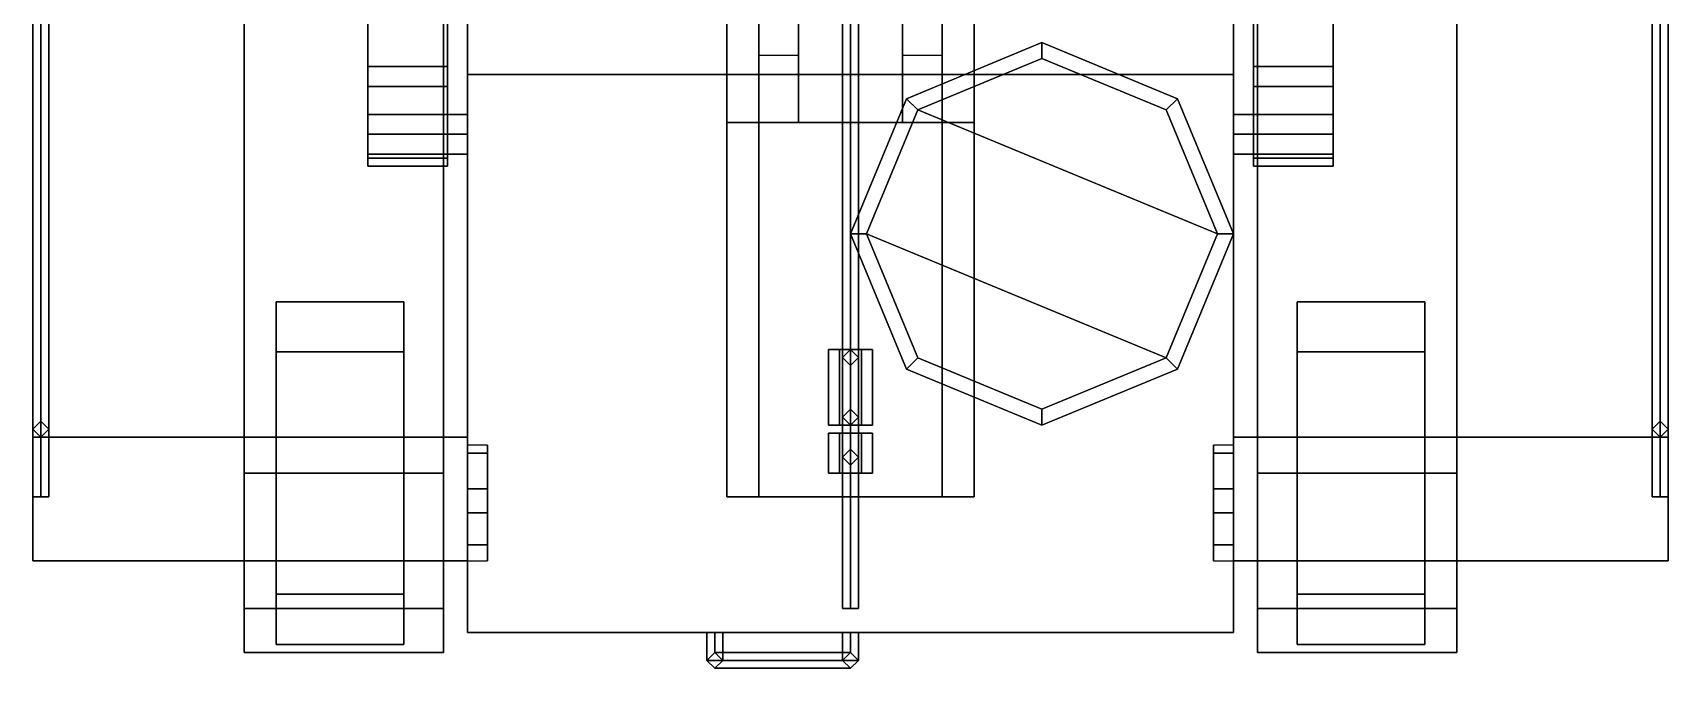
# Model space of a CAD drawing. Header units: millimetres. Extents: x -2 to 3, y -5.7 to 20.8.
# Drawn here: x -2.05 to 2.05, y -5.69 to -4.095 of the extents above; entities that cross this region are included whole.
import ezdxf

# ---------------------------------------------------------------- set-up
doc = ezdxf.new("R2010")
doc.units = ezdxf.units.MM
for name, color, linetype in [('pusher', 4, 'Continuous'), ('suspension', 5, 'Continuous'), ('tracks', 3, 'Continuous'), ('wheels', 2, 'Continuous')]:
    doc.layers.add(name, color=color, linetype=linetype)

msp = doc.modelspace()

# ---------------------------------------------------------------- linework, layer by layer
for points in [[(-0.96, 3.62, 0.3), (-0.96, -4.2, 0.3), (-0.96, -5.6, 0.71), (-0.96, 5.61, 0.88)], [(-0.96, 5.61, 0.88), (-0.96, -5.6, 0.71), (-0.96, -5.6, 1.4), (-0.96, 5.61, 1.4)], [(0.96, -5.6, 0.71), (0.96, -4.2, 0.3), (0.96, 3.62, 0.3), (0.96, 5.61, 0.88)], [(0.96, -5.6, 1.4), (0.96, -5.6, 0.71), (0.96, 5.61, 0.88), (0.96, 5.61, 1.4)], [(-2.05, 4.95, 1.61), (-2.05, -5.11, 1.61), (-2.05, -5.42, 1.72), (-2.05, 5.3, 1.72)], [(-2.05, 5.3, 1.72), (-2.05, -5.42, 1.72), (-0.96, -5.42, 1.72), (-0.96, 5.3, 1.72)], [(0.96, 5.3, 1.72), (0.96, -5.42, 1.72), (2.05, -5.42, 1.72), (2.05, 5.3, 1.72)], [(2.05, -5.42, 1.72), (2.05, -5.11, 1.61), (2.05, 4.95, 1.61), (2.05, 5.3, 1.72)], [(-0.96, 4.95, 1.61), (-0.96, -5.11, 1.61), (-2.05, -5.11, 1.61), (-2.05, 4.95, 1.61)], [(2.05, 4.95, 1.61), (2.05, -5.11, 1.61), (0.96, -5.11, 1.61), (0.96, 4.95, 1.61)], [(0.96, 3.62, 0.3), (0.96, -4.2, 0.3), (-0.96, -4.2, 0.3), (-0.96, 3.62, 0.3)], [(-2.05, -5.26, 3.27), (-2.03, -5.26, 3.29), (-2.03, 2.43, 3.29), (-2.05, 2.43, 3.27)], [(-2.03, -5.26, 3.25), (-2.05, -5.26, 3.27), (-2.05, 2.43, 3.27), (-2.03, 2.43, 3.25)], [(-2.03, -5.26, 3.29), (-2.01, -5.26, 3.27), (-2.01, 2.43, 3.27), (-2.03, 2.43, 3.29)], [(-2.01, -5.26, 3.27), (-2.03, -5.26, 3.25), (-2.03, 2.43, 3.25), (-2.01, 2.43, 3.27)], [(2.01, -5.26, 3.27), (2.03, -5.26, 3.29), (2.03, 2.43, 3.29), (2.01, 2.43, 3.27)], [(2.03, -5.26, 3.25), (2.01, -5.26, 3.27), (2.01, 2.43, 3.27), (2.03, 2.43, 3.25)], [(2.03, -5.26, 3.29), (2.05, -5.26, 3.27), (2.05, 2.43, 3.27), (2.03, 2.43, 3.29)], [(2.05, -5.26, 3.27), (2.03, -5.26, 3.25), (2.03, 2.43, 3.25), (2.05, 2.43, 3.27)], [(-2.05, 2.37, 2.35), (-2.05, -5.42, 2.35), (-0.96, -5.42, 2.35), (-0.96, 2.37, 2.35)], [(-0.96, 2.37, 2.24), (-0.96, -5.42, 2.24), (-2.05, -5.42, 2.24), (-2.05, 2.37, 2.24)], [(-2.05, 2.37, 2.24), (-2.05, -5.42, 2.24), (-2.05, -5.42, 2.35), (-2.05, 2.37, 2.35)], [(2.05, 2.37, 2.24), (2.05, -5.42, 2.24), (0.96, -5.42, 2.24), (0.96, 2.37, 2.24)], [(0.96, 2.37, 2.35), (0.96, -5.42, 2.35), (2.05, -5.42, 2.35), (2.05, 2.37, 2.35)], [(2.05, -5.42, 2.35), (2.05, -5.42, 2.24), (2.05, 2.37, 2.24), (2.05, 2.37, 2.35)], [(-0.23, -4.32, 3.2), (-0.23, -1.1, 3.2), (-0.31, -1.1, 3.3), (-0.31, -4.32, 3.3)], [(-0.31, -1.1, 3.3), (-0.31, -1.1, 3.25), (-0.31, -4.32, 3.25), (-0.31, -4.32, 3.3)], [(-0.31, -4.32, 3.25), (-0.31, -1.1, 3.25), (-0.23, -1.1, 3.09), (-0.23, -4.32, 3.09)], [(0.23, -1.1, 3.09), (0.23, -4.32, 3.09), (-0.23, -4.32, 3.09), (-0.23, -1.1, 3.09)], [(-0.23, -1.1, 3.2), (-0.23, -4.32, 3.2), (0.23, -4.32, 3.2), (0.23, -1.1, 3.2)], [(-0.23, -4.32, 3.09), (-0.23, -1.1, 3.09), (-0.23, -1.1, 2.99), (-0.23, -4.32, 2.99)], [(-0.13, -1.1, 2.99), (-0.13, -1.1, 3.09), (-0.13, -4.32, 3.09), (-0.13, -4.32, 2.99)], [(0.13, -4.32, 3.09), (0.13, -1.1, 3.09), (0.13, -1.1, 2.99), (0.13, -4.32, 2.99)], [(0.31, -1.1, 3.25), (0.31, -4.32, 3.25), (0.23, -4.32, 3.09), (0.23, -1.1, 3.09)], [(0.23, -1.1, 3.2), (0.23, -4.32, 3.2), (0.31, -4.32, 3.3), (0.31, -1.1, 3.3)], [(0.23, -1.1, 2.99), (0.23, -1.1, 3.09), (0.23, -4.32, 3.09), (0.23, -4.32, 2.99)], [(0.31, -4.32, 3.3), (0.31, -4.32, 3.25), (0.31, -1.1, 3.25), (0.31, -1.1, 3.3)], [(-0.13, -1.3241, 2.99), (-0.13, -4.1525, 2.99), (-0.23, -4.1525, 2.99), (-0.23, -1.3241, 2.99)], [(0.23, -1.3241, 2.99), (0.23, -4.1525, 2.99), (0.13, -4.1525, 2.99), (0.13, -1.3241, 2.99)], [(-0.96, -2.33, 1.4), (-0.96, -5.6, 1.4), (-0.96, -5.6, 2.35), (-0.96, -2.33, 2.35)], [(-0.96, -2.33, 2.35), (-0.96, -5.6, 2.35), (0.96, -5.6, 2.35), (0.96, -2.33, 2.35)], [(-0.23, -4.32, 3.01), (-0.23, -2.31, 2.77), (-0.23, -2.31, 2.63), (-0.23, -4.32, 2.88)], [(-0.13, -4.32, 3.01), (-0.13, -2.31, 2.77), (-0.23, -2.31, 2.77), (-0.23, -4.32, 3.01)], [(-0.13, -2.31, 2.63), (-0.13, -2.31, 2.77), (-0.13, -4.32, 3.01), (-0.13, -4.32, 2.88)], [(0.23, -4.32, 3.01), (0.23, -2.31, 2.77), (0.13, -2.31, 2.77), (0.13, -4.32, 3.01)], [(0.13, -4.32, 3.01), (0.13, -2.31, 2.77), (0.13, -2.31, 2.63), (0.13, -4.32, 2.88)], [(0.23, -2.31, 2.63), (0.23, -2.31, 2.77), (0.23, -4.32, 3.01), (0.23, -4.32, 2.88)], [(0.96, -5.6, 2.35), (0.96, -5.6, 1.4), (0.96, -2.33, 1.4), (0.96, -2.33, 2.35)], [(-0.13, -2.47, 2.6499), (-0.13, -4.32, 2.88), (-0.23, -4.32, 2.88), (-0.23, -2.47, 2.6499)], [(0.23, -2.47, 2.6499), (0.23, -4.32, 2.88), (0.13, -4.32, 2.88), (0.13, -2.47, 2.6499)], [(0.48, -4.12, 2.69), (0.1406, -4.2606, 2.69), (0.1689, -4.2889, 2.72), (0.48, -4.16, 2.72)], [(0.48, -4.12, 2.35), (0.1406, -4.2606, 2.35), (0.1406, -4.2606, 2.69), (0.48, -4.12, 2.69)], [(0.8194, -4.2606, 2.69), (0.48, -4.12, 2.69), (0.48, -4.16, 2.72), (0.7911, -4.2889, 2.72)], [(0.8194, -4.2606, 2.35), (0.48, -4.12, 2.35), (0.48, -4.12, 2.69), (0.8194, -4.2606, 2.69)], [(0.7911, -4.2889, 2.72), (0.48, -4.16, 2.72), (0.1689, -4.2889, 2.72), (0.92, -4.6, 2.72)], [(-0.96, -5.6, 0.71), (-0.96, -4.2, 0.3), (0.96, -4.2, 0.3), (0.96, -5.6, 0.71)], [(0.1406, -4.2606, 2.69), (0, -4.6, 2.69), (0.04, -4.6, 2.72), (0.1689, -4.2889, 2.72)], [(0.1406, -4.2606, 2.35), (0, -4.6, 2.35), (0, -4.6, 2.69), (0.1406, -4.2606, 2.69)], [(0.96, -4.6, 2.69), (0.8194, -4.2606, 2.69), (0.7911, -4.2889, 2.72), (0.92, -4.6, 2.72)], [(0.96, -4.6, 2.35), (0.8194, -4.2606, 2.35), (0.8194, -4.2606, 2.69), (0.96, -4.6, 2.69)], [(0.92, -4.6, 2.72), (0.1689, -4.2889, 2.72), (0.04, -4.6, 2.72), (0.7911, -4.9111, 2.72)], [(-0.23, -5.26, 3.2), (-0.23, -4.32, 3.2), (-0.31, -4.32, 3.3), (-0.31, -5.26, 3.3)], [(-0.31, -5.26, 3.25), (-0.31, -4.32, 3.25), (-0.23, -4.32, 3.09), (-0.23, -5.26, 3.13)], [(-0.31, -4.32, 3.3), (-0.31, -4.32, 3.25), (-0.31, -5.26, 3.25), (-0.31, -5.26, 3.3)], [(-0.23, -4.32, 3.2), (-0.23, -5.26, 3.2), (0.23, -5.26, 3.2), (0.23, -4.32, 3.2)], [(0.23, -4.32, 3.09), (0.23, -5.26, 3.13), (-0.23, -5.26, 3.13), (-0.23, -4.32, 3.09)], [(-0.13, -4.32, 2.88), (-0.13, -4.32, 3.09), (-0.23, -4.32, 3.09), (-0.23, -4.32, 2.88)], [(0.23, -4.32, 2.88), (0.23, -4.32, 3.09), (0.13, -4.32, 3.09), (0.13, -4.32, 2.88)], [(0.23, -4.32, 3.2), (0.23, -5.26, 3.2), (0.31, -5.26, 3.3), (0.31, -4.32, 3.3)], [(0.31, -4.32, 3.25), (0.31, -5.26, 3.25), (0.23, -5.26, 3.13), (0.23, -4.32, 3.09)], [(0.31, -5.26, 3.3), (0.31, -5.26, 3.25), (0.31, -4.32, 3.25), (0.31, -4.32, 3.3)], [(0, -4.6, 2.69), (0.1406, -4.9394, 2.69), (0.1689, -4.9111, 2.72), (0.04, -4.6, 2.72)], [(0, -4.6, 2.35), (0.1406, -4.9394, 2.35), (0.1406, -4.9394, 2.69), (0, -4.6, 2.69)], [(0.7911, -4.9111, 2.72), (0.04, -4.6, 2.72), (0.1689, -4.9111, 2.72), (0.48, -5.04, 2.72)], [(0.8194, -4.9394, 2.69), (0.96, -4.6, 2.69), (0.92, -4.6, 2.72), (0.7911, -4.9111, 2.72)], [(0.8194, -4.9394, 2.35), (0.96, -4.6, 2.35), (0.96, -4.6, 2.69), (0.8194, -4.9394, 2.69)], [(0.1406, -4.9394, 2.69), (0.48, -5.08, 2.69), (0.48, -5.04, 2.72), (0.1689, -4.9111, 2.72)], [(0.48, -5.08, 2.69), (0.8194, -4.9394, 2.69), (0.7911, -4.9111, 2.72), (0.48, -5.04, 2.72)], [(0.1406, -4.9394, 2.35), (0.48, -5.08, 2.35), (0.48, -5.08, 2.69), (0.1406, -4.9394, 2.69)], [(0.48, -5.08, 2.35), (0.8194, -4.9394, 2.35), (0.8194, -4.9394, 2.69), (0.48, -5.08, 2.69)], [(-2.03, -5.07, 2.35), (-2.05, -5.09, 2.35), (-2.05, -5.09, 3.27), (-2.03, -5.07, 3.25)], [(-2.01, -5.09, 2.35), (-2.03, -5.07, 2.35), (-2.03, -5.07, 3.25), (-2.01, -5.09, 3.27)], [(2.03, -5.07, 2.35), (2.01, -5.09, 2.35), (2.01, -5.09, 3.27), (2.03, -5.07, 3.25)], [(2.05, -5.09, 2.35), (2.03, -5.07, 2.35), (2.03, -5.07, 3.25), (2.05, -5.09, 3.27)], [(-2.05, -5.09, 2.35), (-2.03, -5.11, 2.35), (-2.03, -5.11, 3.25), (-2.05, -5.09, 3.27)], [(-2.05, -5.42, 1.72), (-2.05, -5.11, 1.61), (-0.96, -5.11, 1.61), (-0.96, -5.42, 1.72)], [(-2.03, -5.11, 2.35), (-2.01, -5.09, 2.35), (-2.01, -5.09, 3.27), (-2.03, -5.11, 3.25)], [(-0.0275, -5.1, 3.5876), (-0.055, -5.1, 3.54), (-0.055, -5.2, 3.54), (-0.0275, -5.2, 3.5876)], [(-0.055, -5.1, 3.54), (-0.0275, -5.1, 3.4924), (-0.0275, -5.2, 3.4924), (-0.055, -5.2, 3.54)], [(0.055, -5.1, 3.54), (-0.055, -5.1, 3.54), (-0.0275, -5.1, 3.5876), (0.0275, -5.1, 3.5876)], [(0.0275, -5.1, 3.4924), (-0.0275, -5.1, 3.4924), (-0.055, -5.1, 3.54), (0.055, -5.1, 3.54)], [(0.0275, -5.1, 3.5876), (-0.0275, -5.1, 3.5876), (-0.0275, -5.2, 3.5876), (0.0275, -5.2, 3.5876)], [(-0.0275, -5.1, 3.4924), (0.0275, -5.1, 3.4924), (0.0275, -5.2, 3.4924), (-0.0275, -5.2, 3.4924)], [(0.055, -5.1, 3.54), (0.0275, -5.1, 3.5876), (0.0275, -5.2, 3.5876), (0.055, -5.2, 3.54)], [(0.0275, -5.1, 3.4924), (0.055, -5.1, 3.54), (0.055, -5.2, 3.54), (0.0275, -5.2, 3.4924)], [(0.96, -5.42, 1.72), (0.96, -5.11, 1.61), (2.05, -5.11, 1.61), (2.05, -5.42, 1.72)], [(2.01, -5.09, 2.35), (2.03, -5.11, 2.35), (2.03, -5.11, 3.25), (2.01, -5.09, 3.27)], [(2.03, -5.11, 2.35), (2.05, -5.09, 2.35), (2.05, -5.09, 3.27), (2.03, -5.11, 3.25)], [(-0.96, -5.15, 2.48), (-0.96, -5.13, 2.35), (-0.96, -5.42, 2.35), (-0.96, -5.38, 2.48)], [(-0.91, -5.15, 2.48), (-0.91, -5.13, 2.35), (-0.96, -5.13, 2.35), (-0.96, -5.15, 2.48)], [(-0.96, -5.24, 2.57), (-0.96, -5.15, 2.48), (-0.96, -5.38, 2.48), (-0.96, -5.3, 2.57)], [(-0.91, -5.24, 2.57), (-0.91, -5.15, 2.48), (-0.96, -5.15, 2.48), (-0.96, -5.24, 2.57)], [(-0.91, -5.42, 2.35), (-0.91, -5.13, 2.35), (-0.91, -5.15, 2.48), (-0.91, -5.38, 2.48)], [(-0.91, -5.38, 2.48), (-0.91, -5.15, 2.48), (-0.91, -5.24, 2.57), (-0.91, -5.3, 2.57)], [(0, -5.14, 3.2), (-0.02, -5.16, 3.2), (-0.02, -5.16, 3.5), (0, -5.14, 3.5)], [(-0.02, -5.16, 3.2), (0, -5.18, 3.2), (0, -5.18, 3.5), (-0.02, -5.16, 3.5)], [(0.02, -5.16, 3.2), (0, -5.14, 3.2), (0, -5.14, 3.5), (0.02, -5.16, 3.5)], [(0, -5.18, 3.2), (0.02, -5.16, 3.2), (0.02, -5.16, 3.5), (0, -5.18, 3.5)], [(0.96, -5.15, 2.48), (0.96, -5.13, 2.35), (0.91, -5.13, 2.35), (0.91, -5.15, 2.48)], [(0.91, -5.15, 2.48), (0.91, -5.13, 2.35), (0.91, -5.42, 2.35), (0.91, -5.38, 2.48)], [(0.96, -5.24, 2.57), (0.96, -5.15, 2.48), (0.91, -5.15, 2.48), (0.91, -5.24, 2.57)], [(0.91, -5.24, 2.57), (0.91, -5.15, 2.48), (0.91, -5.38, 2.48), (0.91, -5.3, 2.57)], [(0.96, -5.42, 2.35), (0.96, -5.13, 2.35), (0.96, -5.15, 2.48), (0.96, -5.38, 2.48)], [(0.96, -5.38, 2.48), (0.96, -5.15, 2.48), (0.96, -5.24, 2.57), (0.96, -5.3, 2.57)], [(0.0275, -5.2, 3.5876), (-0.0275, -5.2, 3.5876), (-0.055, -5.2, 3.54), (0.055, -5.2, 3.54)], [(0.055, -5.2, 3.54), (-0.055, -5.2, 3.54), (-0.0275, -5.2, 3.4924), (0.0275, -5.2, 3.4924)], [(-0.91, -5.3, 2.57), (-0.91, -5.24, 2.57), (-0.96, -5.24, 2.57), (-0.96, -5.3, 2.57)], [(0.96, -5.3, 2.57), (0.96, -5.24, 2.57), (0.91, -5.24, 2.57), (0.91, -5.3, 2.57)], [(-2.03, -5.26, 3.25), (-2.01, -5.26, 3.27), (-2.03, -5.26, 3.29), (-2.05, -5.26, 3.27)], [(-0.31, -5.26, 3.3), (-0.31, -5.26, 3.25), (-0.23, -5.26, 3.13), (-0.23, -5.26, 3.2)], [(-0.23, -5.26, 3.2), (-0.23, -5.26, 3.13), (0.23, -5.26, 3.13), (0.23, -5.26, 3.2)], [(0.23, -5.26, 3.2), (0.23, -5.26, 3.13), (0.31, -5.26, 3.25), (0.31, -5.26, 3.3)], [(2.03, -5.26, 3.25), (2.05, -5.26, 3.27), (2.03, -5.26, 3.29), (2.01, -5.26, 3.27)], [(-0.96, -5.3, 2.57), (-0.96, -5.38, 2.48), (-0.91, -5.38, 2.48), (-0.91, -5.3, 2.57)], [(0.91, -5.3, 2.57), (0.91, -5.38, 2.48), (0.96, -5.38, 2.48), (0.96, -5.3, 2.57)], [(-0.96, -5.38, 2.48), (-0.96, -5.42, 2.35), (-0.91, -5.42, 2.35), (-0.91, -5.38, 2.48)], [(0.91, -5.38, 2.48), (0.91, -5.42, 2.35), (0.96, -5.42, 2.35), (0.96, -5.38, 2.48)], [(-2.05, -5.42, 2.35), (-2.05, -5.42, 2.24), (-0.96, -5.42, 2.24), (-0.96, -5.42, 2.35)], [(0.96, -5.42, 2.35), (0.96, -5.42, 2.24), (2.05, -5.42, 2.24), (2.05, -5.42, 2.35)], [(-0.96, -5.6, 1.4), (-0.96, -5.6, 0.71), (0.96, -5.6, 0.71), (0.96, -5.6, 1.4)], [(-0.96, -5.6, 2.35), (-0.96, -5.6, 1.4), (0.96, -5.6, 1.4), (0.96, -5.6, 2.35)], [(-0.36, -5.6, 1.42), (-0.34, -5.6, 1.4), (-0.34, -5.65, 1.4), (-0.36, -5.67, 1.42)], [(-0.34, -5.6, 1.44), (-0.36, -5.6, 1.42), (-0.36, -5.67, 1.42), (-0.34, -5.65, 1.44)], [(-0.36, -5.6, 2.24), (-0.34, -5.6, 2.22), (-0.34, -5.65, 2.22), (-0.36, -5.67, 2.24)], [(-0.34, -5.6, 2.26), (-0.36, -5.6, 2.24), (-0.36, -5.67, 2.24), (-0.34, -5.65, 2.26)], [(-0.34, -5.6, 1.4), (-0.32, -5.6, 1.42), (-0.32, -5.67, 1.42), (-0.34, -5.65, 1.4)], [(-0.32, -5.6, 1.42), (-0.34, -5.6, 1.44), (-0.34, -5.65, 1.44), (-0.32, -5.67, 1.42)], [(-0.34, -5.6, 2.22), (-0.32, -5.6, 2.24), (-0.32, -5.67, 2.24), (-0.34, -5.65, 2.22)], [(-0.32, -5.6, 2.24), (-0.34, -5.6, 2.26), (-0.34, -5.65, 2.26), (-0.32, -5.67, 2.24)], [(-0.02, -5.6, 1.42), (0, -5.6, 1.4), (0, -5.65, 1.4), (-0.02, -5.67, 1.42)], [(0, -5.6, 1.44), (-0.02, -5.6, 1.42), (-0.02, -5.67, 1.42), (0, -5.65, 1.44)], [(-0.02, -5.6, 2.24), (0, -5.6, 2.22), (0, -5.65, 2.22), (-0.02, -5.67, 2.24)], [(0, -5.6, 2.26), (-0.02, -5.6, 2.24), (-0.02, -5.67, 2.24), (0, -5.65, 2.26)], [(0, -5.6, 1.4), (0.02, -5.6, 1.42), (0.02, -5.67, 1.42), (0, -5.65, 1.4)], [(0.02, -5.6, 1.42), (0, -5.6, 1.44), (0, -5.65, 1.44), (0.02, -5.67, 1.42)], [(0, -5.6, 2.22), (0.02, -5.6, 2.24), (0.02, -5.67, 2.24), (0, -5.65, 2.22)], [(0.02, -5.6, 2.24), (0, -5.6, 2.26), (0, -5.65, 2.26), (0.02, -5.67, 2.24)], [(-0.34, -5.65, 0.64), (-0.36, -5.67, 0.62), (-0.36, -5.67, 2.5), (-0.34, -5.65, 2.5)], [(0, -5.65, 0.64), (0.02, -5.67, 0.62), (-0.36, -5.67, 0.62), (-0.34, -5.65, 0.64)], [(-0.32, -5.67, 2.5), (-0.34, -5.65, 2.5), (-0.36, -5.67, 2.5), (-0.34, -5.69, 2.5)], [(-0.32, -5.67, 0.66), (-0.34, -5.65, 0.64), (-0.34, -5.65, 2.5), (-0.32, -5.67, 2.5)], [(0, -5.65, 1.66), (-0.02, -5.67, 1.64), (-0.32, -5.67, 1.64), (-0.34, -5.65, 1.66)], [(-0.02, -5.67, 1.68), (0, -5.65, 1.66), (-0.34, -5.65, 1.66), (-0.32, -5.67, 1.68)], [(0, -5.65, 1.33), (-0.02, -5.67, 1.31), (-0.32, -5.67, 1.31), (-0.34, -5.65, 1.33)], [(-0.02, -5.67, 1.35), (0, -5.65, 1.33), (-0.34, -5.65, 1.33), (-0.32, -5.67, 1.35)], [(0, -5.65, 0.98), (-0.02, -5.67, 0.96), (-0.32, -5.67, 0.96), (-0.34, -5.65, 0.98)], [(-0.02, -5.67, 1), (0, -5.65, 0.98), (-0.34, -5.65, 0.98), (-0.32, -5.67, 1)], [(-0.02, -5.67, 0.66), (0, -5.65, 0.64), (-0.34, -5.65, 0.64), (-0.32, -5.67, 0.66)], [(0, -5.65, 1.98), (-0.02, -5.67, 1.96), (-0.32, -5.67, 1.96), (-0.34, -5.65, 1.98)], [(-0.02, -5.67, 2), (0, -5.65, 1.98), (-0.34, -5.65, 1.98), (-0.32, -5.67, 2)], [(0, -5.65, 2.24), (-0.02, -5.67, 2.22), (-0.32, -5.67, 2.22), (-0.34, -5.65, 2.24)], [(-0.02, -5.67, 2.26), (0, -5.65, 2.24), (-0.34, -5.65, 2.24), (-0.32, -5.67, 2.26)], [(0, -5.65, 0.64), (-0.02, -5.67, 0.66), (-0.02, -5.67, 2.5), (0, -5.65, 2.5)], [(0.02, -5.67, 2.5), (0, -5.65, 2.5), (-0.02, -5.67, 2.5), (0, -5.69, 2.5)], [(0.02, -5.67, 0.62), (0, -5.65, 0.64), (0, -5.65, 2.5), (0.02, -5.67, 2.5)], [(-0.36, -5.67, 0.62), (-0.34, -5.69, 0.64), (-0.34, -5.69, 2.5), (-0.36, -5.67, 2.5)], [(0.02, -5.67, 0.62), (0, -5.69, 0.64), (-0.34, -5.69, 0.64), (-0.36, -5.67, 0.62)], [(-0.34, -5.69, 0.64), (-0.32, -5.67, 0.66), (-0.32, -5.67, 2.5), (-0.34, -5.69, 2.5)], [(-0.02, -5.67, 1.64), (0, -5.69, 1.66), (-0.34, -5.69, 1.66), (-0.32, -5.67, 1.64)], [(0, -5.69, 1.66), (-0.02, -5.67, 1.68), (-0.32, -5.67, 1.68), (-0.34, -5.69, 1.66)], [(-0.02, -5.67, 1.31), (0, -5.69, 1.33), (-0.34, -5.69, 1.33), (-0.32, -5.67, 1.31)], [(0, -5.69, 1.33), (-0.02, -5.67, 1.35), (-0.32, -5.67, 1.35), (-0.34, -5.69, 1.33)], [(-0.02, -5.67, 0.96), (0, -5.69, 0.98), (-0.34, -5.69, 0.98), (-0.32, -5.67, 0.96)], [(0, -5.69, 0.98), (-0.02, -5.67, 1), (-0.32, -5.67, 1), (-0.34, -5.69, 0.98)], [(0, -5.69, 0.64), (-0.02, -5.67, 0.66), (-0.32, -5.67, 0.66), (-0.34, -5.69, 0.64)], [(-0.02, -5.67, 1.96), (0, -5.69, 1.98), (-0.34, -5.69, 1.98), (-0.32, -5.67, 1.96)], [(0, -5.69, 1.98), (-0.02, -5.67, 2), (-0.32, -5.67, 2), (-0.34, -5.69, 1.98)], [(-0.02, -5.67, 2.22), (0, -5.69, 2.24), (-0.34, -5.69, 2.24), (-0.32, -5.67, 2.22)], [(0, -5.69, 2.24), (-0.02, -5.67, 2.26), (-0.32, -5.67, 2.26), (-0.34, -5.69, 2.24)], [(-0.02, -5.67, 0.66), (0, -5.69, 0.64), (0, -5.69, 2.5), (-0.02, -5.67, 2.5)], [(0, -5.69, 0.64), (0.02, -5.67, 0.62), (0.02, -5.67, 2.5), (0, -5.69, 2.5)]]:
    msp.add_3dface(points)
at = {"layer": 'pusher'}
for points in [[(0, -2.9, 3.56), (-0.02, -2.9, 3.54), (-0.02, -5.54, 3.54), (0, -5.54, 3.56)], [(-0.02, -2.9, 3.54), (0, -2.9, 3.52), (0, -5.54, 3.52), (-0.02, -5.54, 3.54)], [(0.02, -2.9, 3.54), (0, -2.9, 3.56), (0, -5.54, 3.56), (0.02, -5.54, 3.54)], [(0, -2.9, 3.52), (0.02, -2.9, 3.54), (0.02, -5.54, 3.54), (0, -5.54, 3.52)], [(-0.0275, -4.89, 3.5876), (-0.055, -4.89, 3.54), (-0.055, -5.08, 3.54), (-0.0275, -5.08, 3.5876)], [(-0.055, -4.89, 3.54), (-0.0275, -4.89, 3.4924), (-0.0275, -5.08, 3.4924), (-0.055, -5.08, 3.54)], [(0.055, -4.89, 3.54), (-0.055, -4.89, 3.54), (-0.0275, -4.89, 3.5876), (0.0275, -4.89, 3.5876)], [(0.0275, -4.89, 3.4924), (-0.0275, -4.89, 3.4924), (-0.055, -4.89, 3.54), (0.055, -4.89, 3.54)], [(0.0275, -4.89, 3.5876), (-0.0275, -4.89, 3.5876), (-0.0275, -5.08, 3.5876), (0.0275, -5.08, 3.5876)], [(-0.0275, -4.89, 3.4924), (0.0275, -4.89, 3.4924), (0.0275, -5.08, 3.4924), (-0.0275, -5.08, 3.4924)], [(0, -4.89, 3.2), (-0.02, -4.91, 3.2), (-0.02, -4.91, 3.5), (0, -4.89, 3.5)], [(-0.02, -4.91, 3.2), (0, -4.93, 3.2), (0, -4.93, 3.5), (-0.02, -4.91, 3.5)], [(0.02, -4.91, 3.2), (0, -4.89, 3.2), (0, -4.89, 3.5), (0.02, -4.91, 3.5)], [(0, -4.93, 3.2), (0.02, -4.91, 3.2), (0.02, -4.91, 3.5), (0, -4.93, 3.5)], [(0.055, -4.89, 3.54), (0.0275, -4.89, 3.5876), (0.0275, -5.08, 3.5876), (0.055, -5.08, 3.54)], [(0.0275, -4.89, 3.4924), (0.055, -4.89, 3.54), (0.055, -5.08, 3.54), (0.0275, -5.08, 3.4924)], [(0, -5.04, 3.2), (-0.02, -5.06, 3.2), (-0.02, -5.06, 3.5), (0, -5.04, 3.5)], [(0.02, -5.06, 3.2), (0, -5.04, 3.2), (0, -5.04, 3.5), (0.02, -5.06, 3.5)], [(0.0275, -5.08, 3.5876), (-0.0275, -5.08, 3.5876), (-0.055, -5.08, 3.54), (0.055, -5.08, 3.54)], [(0.055, -5.08, 3.54), (-0.055, -5.08, 3.54), (-0.0275, -5.08, 3.4924), (0.0275, -5.08, 3.4924)], [(-0.02, -5.06, 3.2), (0, -5.08, 3.2), (0, -5.08, 3.5), (-0.02, -5.06, 3.5)], [(0, -5.08, 3.2), (0.02, -5.06, 3.2), (0.02, -5.06, 3.5), (0, -5.08, 3.5)], [(0, -5.54, 3.56), (-0.02, -5.54, 3.54), (0, -5.54, 3.52), (0.02, -5.54, 3.54)]]:
    msp.add_3dface(points, dxfattribs=at)
at = {"layer": 'suspension'}
for points in [[(-1.21, -3.69, 0.31), (-1.21, -4.23, 0.49), (-1.21, -4.18, 0.66), (-1.21, -3.66, 0.49)], [(-1.21, -3.66, 0.49), (-1.21, -4.18, 0.66), (-1.01, -4.18, 0.66), (-1.01, -3.66, 0.49)], [(-1.01, -4.18, 0.66), (-1.01, -4.23, 0.49), (-1.01, -3.69, 0.31), (-1.01, -3.66, 0.49)], [(1.01, -3.66, 0.49), (1.01, -4.18, 0.66), (1.21, -4.18, 0.66), (1.21, -3.66, 0.49)], [(1.01, -3.69, 0.31), (1.01, -4.23, 0.49), (1.01, -4.18, 0.66), (1.01, -3.66, 0.49)], [(1.21, -4.18, 0.66), (1.21, -4.23, 0.49), (1.21, -3.69, 0.31), (1.21, -3.66, 0.49)], [(-1.01, -3.69, 0.31), (-1.01, -4.23, 0.49), (-1.21, -4.23, 0.49), (-1.21, -3.69, 0.31)], [(1.21, -3.69, 0.31), (1.21, -4.23, 0.49), (1.01, -4.23, 0.49), (1.01, -3.69, 0.31)], [(-1.21, -4.18, 0.66), (-1.21, -4.3, 0.72), (-1.01, -4.3, 0.72), (-1.01, -4.18, 0.66)], [(-1.21, -4.23, 0.49), (-1.21, -4.35, 0.5), (-1.21, -4.3, 0.72), (-1.21, -4.18, 0.66)], [(-1.01, -4.3, 0.72), (-1.01, -4.35, 0.5), (-1.01, -4.23, 0.49), (-1.01, -4.18, 0.66)], [(1.01, -4.23, 0.49), (1.01, -4.35, 0.5), (1.01, -4.3, 0.72), (1.01, -4.18, 0.66)], [(1.01, -4.18, 0.66), (1.01, -4.3, 0.72), (1.21, -4.3, 0.72), (1.21, -4.18, 0.66)], [(1.21, -4.3, 0.72), (1.21, -4.35, 0.5), (1.21, -4.23, 0.49), (1.21, -4.18, 0.66)], [(-1.01, -4.23, 0.49), (-1.01, -4.35, 0.5), (-1.21, -4.35, 0.5), (-1.21, -4.23, 0.49)], [(1.21, -4.23, 0.49), (1.21, -4.35, 0.5), (1.01, -4.35, 0.5), (1.01, -4.23, 0.49)], [(-1.21, -4.35, 0.5), (-1.21, -4.4, 0.53), (-1.21, -4.35, 0.72), (-1.21, -4.3, 0.72)], [(-1.21, -4.3, 0.72), (-1.21, -4.35, 0.72), (-1.01, -4.35, 0.72), (-1.01, -4.3, 0.72)], [(-1.01, -4.35, 0.72), (-1.01, -4.4, 0.53), (-1.01, -4.35, 0.5), (-1.01, -4.3, 0.72)], [(-0.96, -4.35, 0.67), (-0.96, -4.3, 0.62), (-1.01, -4.3, 0.62), (-1.01, -4.35, 0.67)], [(-0.96, -4.3, 0.62), (-0.96, -4.35, 0.57), (-1.01, -4.35, 0.57), (-1.01, -4.3, 0.62)], [(1.01, -4.3, 0.62), (1.01, -4.35, 0.57), (0.96, -4.35, 0.57), (0.96, -4.3, 0.62)], [(1.01, -4.35, 0.67), (1.01, -4.3, 0.62), (0.96, -4.3, 0.62), (0.96, -4.35, 0.67)], [(1.01, -4.35, 0.5), (1.01, -4.4, 0.53), (1.01, -4.35, 0.72), (1.01, -4.3, 0.72)], [(1.01, -4.3, 0.72), (1.01, -4.35, 0.72), (1.21, -4.35, 0.72), (1.21, -4.3, 0.72)], [(1.21, -4.35, 0.72), (1.21, -4.4, 0.53), (1.21, -4.35, 0.5), (1.21, -4.3, 0.72)], [(-1.01, -4.35, 0.5), (-1.01, -4.4, 0.53), (-1.21, -4.4, 0.53), (-1.21, -4.35, 0.5)], [(-1.21, -4.4, 0.53), (-1.21, -4.43, 0.58), (-1.21, -4.41, 0.69), (-1.21, -4.35, 0.72)], [(-1.21, -4.35, 0.72), (-1.21, -4.41, 0.69), (-1.01, -4.41, 0.69), (-1.01, -4.35, 0.72)], [(-1.01, -4.41, 0.69), (-1.01, -4.43, 0.58), (-1.01, -4.4, 0.53), (-1.01, -4.35, 0.72)], [(-0.96, -4.4, 0.62), (-0.96, -4.35, 0.67), (-1.01, -4.35, 0.67), (-1.01, -4.4, 0.62)], [(-0.96, -4.35, 0.57), (-0.96, -4.4, 0.62), (-1.01, -4.4, 0.62), (-1.01, -4.35, 0.57)], [(1.01, -4.35, 0.57), (1.01, -4.4, 0.62), (0.96, -4.4, 0.62), (0.96, -4.35, 0.57)], [(1.01, -4.4, 0.62), (1.01, -4.35, 0.67), (0.96, -4.35, 0.67), (0.96, -4.4, 0.62)], [(1.01, -4.4, 0.53), (1.01, -4.43, 0.58), (1.01, -4.41, 0.69), (1.01, -4.35, 0.72)], [(1.21, -4.35, 0.5), (1.21, -4.4, 0.53), (1.01, -4.4, 0.53), (1.01, -4.35, 0.5)], [(1.01, -4.35, 0.72), (1.01, -4.41, 0.69), (1.21, -4.41, 0.69), (1.21, -4.35, 0.72)], [(1.21, -4.41, 0.69), (1.21, -4.43, 0.58), (1.21, -4.4, 0.53), (1.21, -4.35, 0.72)], [(-1.01, -4.4, 0.53), (-1.01, -4.43, 0.58), (-1.21, -4.43, 0.58), (-1.21, -4.4, 0.53)], [(-1.21, -4.41, 0.69), (-1.21, -4.43, 0.58), (-1.01, -4.43, 0.58), (-1.01, -4.41, 0.69)], [(1.21, -4.4, 0.53), (1.21, -4.43, 0.58), (1.01, -4.43, 0.58), (1.01, -4.4, 0.53)], [(1.01, -4.41, 0.69), (1.01, -4.43, 0.58), (1.21, -4.43, 0.58), (1.21, -4.41, 0.69)]]:
    msp.add_3dface(points, dxfattribs=at)
at = {"layer": 'tracks'}
for points in [[(-1.52, 4.84, 1.43), (-1.52, -5.2, 1.43), (-1.02, -5.2, 1.43), (-1.02, 4.84, 1.43)], [(-1.02, 4.84, 1.43), (-1.02, -5.2, 1.43), (-1.52, -5.2, 1.43), (-1.52, 4.84, 1.43)], [(1.02, 4.84, 1.43), (1.02, -5.2, 1.43), (1.52, -5.2, 1.43), (1.52, 4.84, 1.43)], [(1.52, 4.84, 1.43), (1.52, -5.2, 1.43), (1.02, -5.2, 1.43), (1.02, 4.84, 1.43)], [(-1.52, -3.68), (-1.52, -5.54, 0.66), (-1.02, -5.54, 0.66), (-1.02, -3.68)], [(-1.02, -3.68), (-1.02, -5.54, 0.66), (-1.52, -5.54, 0.66), (-1.52, -3.68)], [(1.52, -3.68), (1.52, -5.54, 0.66), (1.02, -5.54, 0.66), (1.02, -3.68)], [(1.02, -3.68), (1.02, -5.54, 0.66), (1.52, -5.54, 0.66), (1.52, -3.68)], [(-1.52, -5.54, 1.31), (-1.52, -5.2, 1.43), (-1.02, -5.2, 1.43), (-1.02, -5.54, 1.31)], [(-1.02, -5.54, 1.31), (-1.02, -5.2, 1.43), (-1.52, -5.2, 1.43), (-1.52, -5.54, 1.31)], [(1.52, -5.54, 1.31), (1.52, -5.2, 1.43), (1.02, -5.2, 1.43), (1.02, -5.54, 1.31)], [(1.02, -5.54, 1.31), (1.02, -5.2, 1.43), (1.52, -5.2, 1.43), (1.52, -5.54, 1.31)], [(-1.02, -5.54, 0.66), (-1.02, -5.65, 0.99), (-1.52, -5.65, 0.99), (-1.52, -5.54, 0.66)], [(-1.52, -5.54, 0.66), (-1.52, -5.65, 0.99), (-1.02, -5.65, 0.99), (-1.02, -5.54, 0.66)], [(-1.52, -5.65, 0.99), (-1.52, -5.54, 1.31), (-1.02, -5.54, 1.31), (-1.02, -5.65, 0.99)], [(-1.02, -5.65, 0.99), (-1.02, -5.54, 1.31), (-1.52, -5.54, 1.31), (-1.52, -5.65, 0.99)], [(1.02, -5.65, 0.99), (1.02, -5.54, 1.31), (1.52, -5.54, 1.31), (1.52, -5.65, 0.99)], [(1.52, -5.65, 0.99), (1.52, -5.54, 1.31), (1.02, -5.54, 1.31), (1.02, -5.65, 0.99)], [(1.52, -5.54, 0.66), (1.52, -5.65, 0.99), (1.02, -5.65, 0.99), (1.02, -5.54, 0.66)], [(1.02, -5.54, 0.66), (1.02, -5.65, 0.99), (1.52, -5.65, 0.99), (1.52, -5.54, 0.66)]]:
    msp.add_3dface(points, dxfattribs=at)
at = {"layer": 'wheels'}
for points in [[(-1.12, -4.8959, 1.2941), (-1.12, -4.77, 0.99), (-1.44, -4.77, 0.99), (-1.44, -4.8959, 1.2941)], [(-1.12, -4.77, 0.99), (-1.12, -4.8959, 0.6859), (-1.44, -4.8959, 0.6859), (-1.44, -4.77, 0.99)], [(-1.44, -4.8959, 0.6859), (-1.44, -5.63, 0.99), (-1.44, -5.5041, 1.2941), (-1.44, -4.77, 0.99)], [(-1.44, -4.77, 0.99), (-1.44, -5.5041, 1.2941), (-1.44, -5.2, 1.42), (-1.44, -4.8959, 1.2941)], [(-1.12, -5.5041, 1.2941), (-1.12, -4.77, 0.99), (-1.12, -4.8959, 1.2941), (-1.12, -5.2, 1.42)], [(-1.12, -5.63, 0.99), (-1.12, -4.8959, 0.6859), (-1.12, -4.77, 0.99), (-1.12, -5.5041, 1.2941)], [(1.12, -4.77, 0.99), (1.12, -5.5041, 1.2941), (1.12, -5.2, 1.42), (1.12, -4.8959, 1.2941)], [(1.12, -4.8959, 0.6859), (1.12, -5.63, 0.99), (1.12, -5.5041, 1.2941), (1.12, -4.77, 0.99)], [(1.44, -4.77, 0.99), (1.44, -4.8959, 0.6859), (1.12, -4.8959, 0.6859), (1.12, -4.77, 0.99)], [(1.44, -4.8959, 1.2941), (1.44, -4.77, 0.99), (1.12, -4.77, 0.99), (1.12, -4.8959, 1.2941)], [(1.44, -5.63, 0.99), (1.44, -4.8959, 0.6859), (1.44, -4.77, 0.99), (1.44, -5.5041, 1.2941)], [(1.44, -5.5041, 1.2941), (1.44, -4.77, 0.99), (1.44, -4.8959, 1.2941), (1.44, -5.2, 1.42)], [(-1.12, -5.2, 1.42), (-1.12, -4.8959, 1.2941), (-1.44, -4.8959, 1.2941), (-1.44, -5.2, 1.42)], [(-1.12, -4.8959, 0.6859), (-1.12, -5.2, 0.56), (-1.44, -5.2, 0.56), (-1.44, -4.8959, 0.6859)], [(-1.44, -5.2, 0.56), (-1.44, -5.5041, 0.6859), (-1.44, -5.63, 0.99), (-1.44, -4.8959, 0.6859)], [(-1.12, -5.5041, 0.6859), (-1.12, -5.2, 0.56), (-1.12, -4.8959, 0.6859), (-1.12, -5.63, 0.99)], [(1.12, -5.2, 0.56), (1.12, -5.5041, 0.6859), (1.12, -5.63, 0.99), (1.12, -4.8959, 0.6859)], [(1.44, -4.8959, 0.6859), (1.44, -5.2, 0.56), (1.12, -5.2, 0.56), (1.12, -4.8959, 0.6859)], [(1.44, -5.2, 1.42), (1.44, -4.8959, 1.2941), (1.12, -4.8959, 1.2941), (1.12, -5.2, 1.42)], [(1.44, -5.5041, 0.6859), (1.44, -5.2, 0.56), (1.44, -4.8959, 0.6859), (1.44, -5.63, 0.99)], [(-1.12, -5.5041, 1.2941), (-1.12, -5.2, 1.42), (-1.44, -5.2, 1.42), (-1.44, -5.5041, 1.2941)], [(-1.12, -5.2, 0.56), (-1.12, -5.5041, 0.6859), (-1.44, -5.5041, 0.6859), (-1.44, -5.2, 0.56)], [(1.44, -5.2, 0.56), (1.44, -5.5041, 0.6859), (1.12, -5.5041, 0.6859), (1.12, -5.2, 0.56)], [(1.44, -5.5041, 1.2941), (1.44, -5.2, 1.42), (1.12, -5.2, 1.42), (1.12, -5.5041, 1.2941)], [(-1.12, -5.63, 0.99), (-1.12, -5.5041, 1.2941), (-1.44, -5.5041, 1.2941), (-1.44, -5.63, 0.99)], [(-1.12, -5.5041, 0.6859), (-1.12, -5.63, 0.99), (-1.44, -5.63, 0.99), (-1.44, -5.5041, 0.6859)], [(1.44, -5.5041, 0.6859), (1.44, -5.63, 0.99), (1.12, -5.63, 0.99), (1.12, -5.5041, 0.6859)], [(1.44, -5.63, 0.99), (1.44, -5.5041, 1.2941), (1.12, -5.5041, 1.2941), (1.12, -5.63, 0.99)]]:
    msp.add_3dface(points, dxfattribs=at)

doc.saveas('drawing.dxf')
